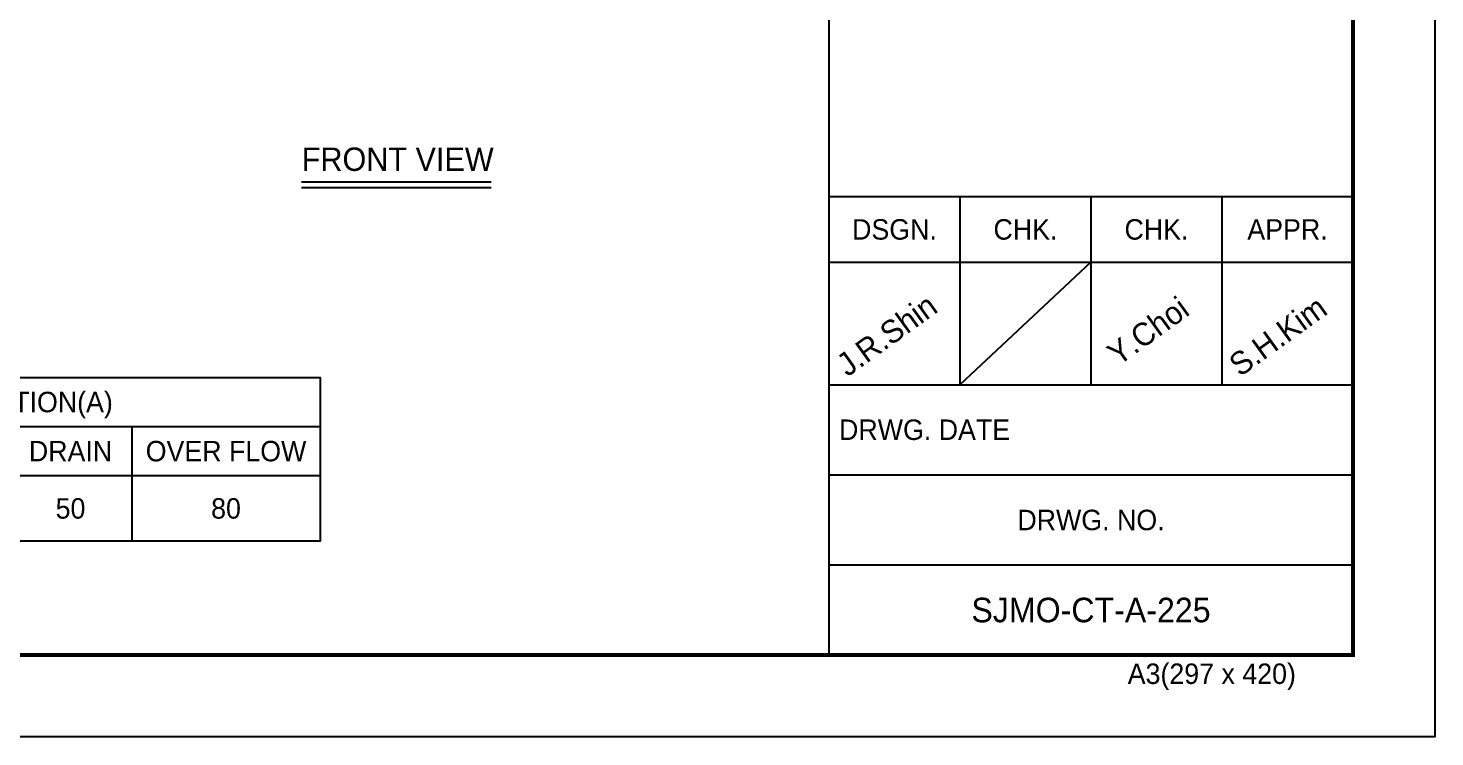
# Model space of a CAD drawing. Header units: millimetres. Extents: x -662366 to 32042, y -139401 to 24090.
# Drawn here: x 20013 to 32042, y 3295 to 9358 of the extents above; entities that cross this region are included whole.
import ezdxf
from ezdxf.enums import TextEntityAlignment as Align

# ---------------------------------------------------------------- set-up
doc = ezdxf.new("R2010")
doc.units = ezdxf.units.MM
for name, color, linetype in [('냉각탑_box', 1, 'Continuous'), ('냉각탑_form', 1, 'Continuous'), ('냉각탑_text', 3, 'Continuous')]:
    doc.layers.add(name, color=color, linetype=linetype)
doc.styles.add('돋움', font='Dotum.ttf')

msp = doc.modelspace()

# ---------------------------------------------------------------- linework, layer by layer
at = {"layer": 'Defpoints'}
msp.add_lwpolyline([(2635.3, 24090), (32042.5, 24090), (32042.5, 3295), (2635.3, 3295)], close=True, dxfattribs=at)
at = {"layer": '냉각탑_box'}
for p, q in [((22349.7, 8041.8), (23973.1, 8041.8)), ((22349.7, 7995.2), (23973.1, 7995.2)), ((17120, 5949.4), (22510, 5949.4)), ((20900, 5949.4), (20900, 4969.4)), ((7460, 5529.4), (22510, 5529.4))]:
    msp.add_line(p, q, dxfattribs=at)
msp.add_lwpolyline([(7460, 6369.4), (22510, 6369.4), (22510, 4969.4), (7460, 4969.4)], close=True, dxfattribs=at)
at = {"layer": '냉각탑_form'}
for p, q in [((26861.2, 16353.1), (26861.2, 3995.1)), ((26861.2, 7916.1), (31342.3, 7916.1)), ((27981.5, 7916.1), (27981.5, 6305.7)), ((29101.8, 7916.1), (29101.8, 6305.7)), ((30222, 7916.1), (30222, 6305.7)), ((26861.2, 7355.9), (31342.3, 7355.9)), ((29101.8, 7355.9), (27981.5, 6305.7)), ((26861.2, 6305.7), (31342.3, 6305.7)), ((26861.2, 5535.5), (31342.3, 5535.5)), ((26861.2, 4765.3), (31342.3, 4765.3))]:
    msp.add_line(p, q, dxfattribs=at)
at = {"layer": '냉각탑_form', "const_width": 35}
msp.add_lwpolyline([(3335.5, 23389.9), (3335.5, 3995.1), (31342.3, 3995.1), (31342.3, 23389.9)], close=True, dxfattribs=at)

# ---------------------------------------------------------------- texts
at = {"layer": '냉각탑_form', "style": '돋움'}
for s, p in [('DSGN.', (27421.4, 7636)), ('CHK.', (28541.6, 7636)), ('CHK.', (29661.9, 7636)), ('APPR.', (30782.2, 7636)), ('DRWG. NO.', (29101.8, 5150.4))]:
    msp.add_text(s, height=175.04, dxfattribs=at).set_placement(p, align=Align.MIDDLE_CENTER)
for s, height, p in [('DRWG. DATE', 175.04, (26947.4, 5835)), ('A3(297 x 420)', 175.043, (29415.8, 3747.5))]:
    msp.add_text(s, height=height, dxfattribs=at).set_placement(p)
at = {"layer": '냉각탑_text', "style": '돋움'}
for s, height, p in [('FRONT VIEW', 199.97, (23173.3, 8236.5)), ('CONNECTION(A)', 175, (19815, 6159.4)), ('DRAIN', 175, (20375, 5739.4)), ('OVER FLOW', 175, (21705, 5739.4)), ('50', 175, (20375, 5249.4)), ('80', 175, (21705, 5249.4)), ('SJMO-CT-A-225', 210.051, (29101.8, 4380.2))]:
    msp.add_text(s, height=height, dxfattribs=at).set_placement(p, align=Align.MIDDLE_CENTER)
for s, p in [('J.R.Shin', (27019.6, 6369.8)), ('Y.Choi', (29334.9, 6463.2)), ('S.H.Kim', (30376.1, 6369.8))]:
    msp.add_text(s, height=196.05, rotation=35.81856, dxfattribs=at).set_placement(p)

doc.saveas('drawing.dxf')
